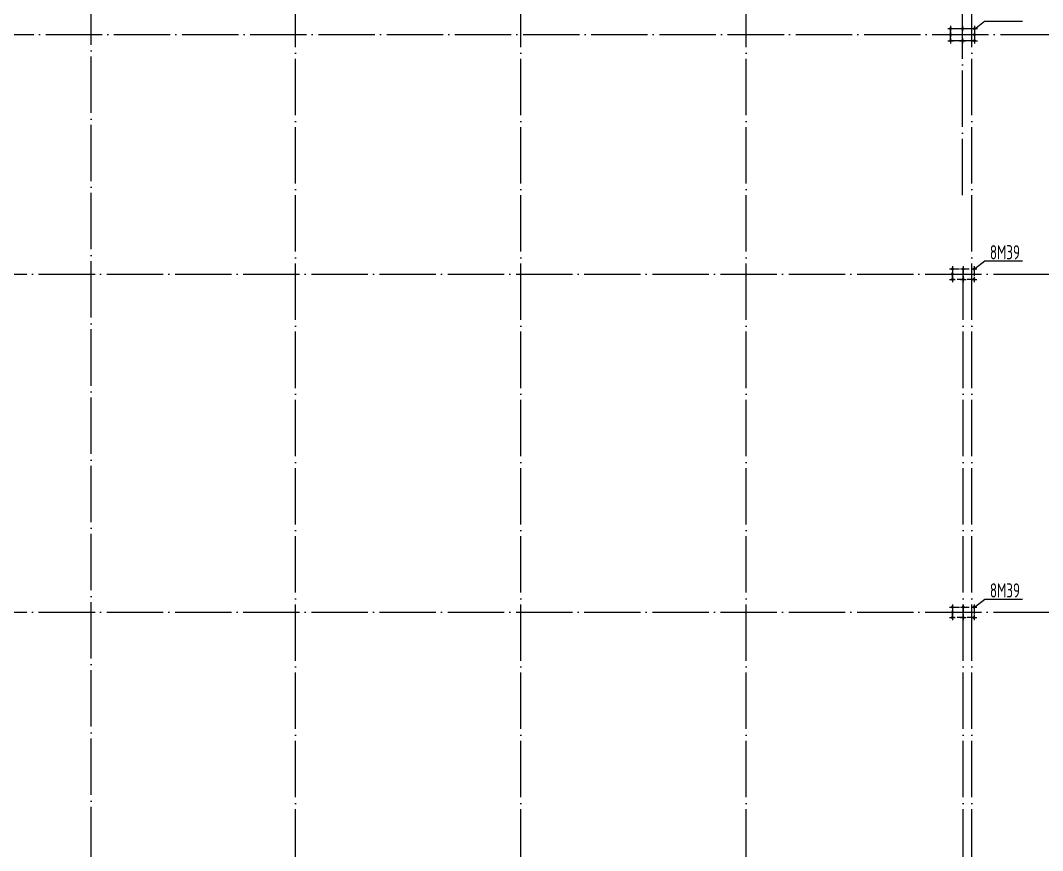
# Model space of a CAD drawing. Extents: x 69728788 to 150676229, y 15322671 to 43663798.
# Drawn here: x 75162744 to 75199015, y 20553960 to 20583417 of the extents above; entities that cross this region are included whole.
import ezdxf

# ---------------------------------------------------------------- set-up
doc = ezdxf.new("R2010")
doc.units = 0
doc.header["$LTSCALE"] = 1000
doc.header["$MEASUREMENT"] = 0
doc.linetypes.add('DASH', pattern=[0.35, 0.25, -0.1])
doc.linetypes.add('DOTE', pattern=[2.42, 2, -0.2, 0.02, -0.2])
for name, color, linetype in [('10', 7, 'CONTINUOUS'), ('DOTE', 251, 'DOTE'), ('WALL', 4, 'CONTINUOUS'), ('底线', 250, 'CONTINUOUS')]:
    doc.layers.add(name, color=color, linetype=linetype)
doc.styles.add('TSSD_Rein', font='atssdeng.shx', dxfattribs={"width": 0.7, "bigfont": 'atssdchn.shx'})

msp = doc.modelspace()

# ---------------------------------------------------------------- linework, layer by layer
at = {"layer": '10'}
for p, q in [((75195750.5, 20583223.6), (75195750.5, 20583033.4)), ((75195750.5, 20583223.6), (75195750.5, 20583033.4)), ((75195750.5, 20583223.6), (75195750.5, 20583033.4)), ((75195750.5, 20583223.6), (75195750.5, 20583033.4)), ((75196175.5, 20583223.6), (75196175.5, 20583033.4)), ((75196175.5, 20583223.6), (75196175.5, 20583033.4)), ((75196175.5, 20583223.6), (75196175.5, 20583033.4)), ((75196175.5, 20583223.6), (75196175.5, 20583033.4)), ((75196600.5, 20583223.6), (75196600.5, 20583033.4)), ((75196600.5, 20583223.6), (75196600.5, 20583033.4)), ((75196600.5, 20583223.6), (75196600.5, 20583033.4)), ((75196600.5, 20583223.6), (75196600.5, 20583033.4)), ((75195648.1, 20583128.5), (75195744.1, 20583128.5)), ((75195648.1, 20583128.5), (75195744.1, 20583128.5)), ((75195648.1, 20583128.5), (75195744.1, 20583128.5)), ((75195648.1, 20583128.5), (75195744.1, 20583128.5)), ((75195648.1, 20582913.5), (75195744.1, 20582913.5)), ((75195648.1, 20582913.5), (75195744.1, 20582913.5)), ((75195648.1, 20582913.5), (75195744.1, 20582913.5)), ((75195648.1, 20582913.5), (75195744.1, 20582913.5)), ((75195750.5, 20583008.6), (75195750.5, 20582818.4)), ((75195750.5, 20583008.6), (75195750.5, 20582818.4)), ((75195750.5, 20583008.6), (75195750.5, 20582818.4)), ((75195750.5, 20583008.6), (75195750.5, 20582818.4)), ((75195755.5, 20583128.5), (75195851.5, 20583128.5)), ((75195755.5, 20582913.5), (75195851.5, 20582913.5)), ((75196073.1, 20583128.5), (75196169.1, 20583128.5)), ((75196073.1, 20583128.5), (75196169.1, 20583128.5)), ((75196073.1, 20583128.5), (75196169.1, 20583128.5)), ((75196073.1, 20583128.5), (75196169.1, 20583128.5)), ((75196180.5, 20583128.5), (75196276.5, 20583128.5)), ((75196498.1, 20583128.5), (75196594.1, 20583128.5)), ((75196498.1, 20583128.5), (75196594.1, 20583128.5)), ((75196498.1, 20583128.5), (75196594.1, 20583128.5)), ((75196498.1, 20583128.5), (75196594.1, 20583128.5)), ((75196498.1, 20582913.5), (75196594.1, 20582913.5)), ((75196498.1, 20582913.5), (75196594.1, 20582913.5)), ((75196498.1, 20582913.5), (75196594.1, 20582913.5)), ((75196498.1, 20582913.5), (75196594.1, 20582913.5)), ((75196600.5, 20583008.6), (75196600.5, 20582818.4)), ((75196600.5, 20583008.6), (75196600.5, 20582818.4)), ((75196600.5, 20583008.6), (75196600.5, 20582818.4)), ((75196600.5, 20583008.6), (75196600.5, 20582818.4)), ((75196605.5, 20583128.5), (75196701.5, 20583128.5)), ((75196605.5, 20582913.5), (75196701.5, 20582913.5)), ((75195648.1, 20582698.5), (75195744.1, 20582698.5)), ((75195648.1, 20582698.5), (75195744.1, 20582698.5)), ((75195648.1, 20582698.5), (75195744.1, 20582698.5)), ((75195648.1, 20582698.5), (75195744.1, 20582698.5)), ((75195750.5, 20582793.6), (75195750.5, 20582603.4)), ((75195750.5, 20582793.6), (75195750.5, 20582603.4)), ((75195750.5, 20582793.6), (75195750.5, 20582603.4)), ((75195750.5, 20582793.6), (75195750.5, 20582603.4)), ((75195755.5, 20582698.5), (75195851.5, 20582698.5)), ((75196073.1, 20582698.5), (75196169.1, 20582698.5)), ((75196073.1, 20582698.5), (75196169.1, 20582698.5)), ((75196073.1, 20582698.5), (75196169.1, 20582698.5)), ((75196073.1, 20582698.5), (75196169.1, 20582698.5)), ((75196175.5, 20582793.6), (75196175.5, 20582603.4)), ((75196175.5, 20582793.6), (75196175.5, 20582603.4)), ((75196175.5, 20582793.6), (75196175.5, 20582603.4)), ((75196175.5, 20582793.6), (75196175.5, 20582603.4)), ((75196180.5, 20582698.5), (75196276.5, 20582698.5)), ((75196498.1, 20582698.5), (75196594.1, 20582698.5)), ((75196498.1, 20582698.5), (75196594.1, 20582698.5)), ((75196498.1, 20582698.5), (75196594.1, 20582698.5)), ((75196498.1, 20582698.5), (75196594.1, 20582698.5)), ((75196600.5, 20582793.6), (75196600.5, 20582603.4)), ((75196600.5, 20582793.6), (75196600.5, 20582603.4)), ((75196600.5, 20582793.6), (75196600.5, 20582603.4)), ((75196600.5, 20582793.6), (75196600.5, 20582603.4)), ((75196605.5, 20582698.5), (75196701.5, 20582698.5)), ((75195713.1, 20574598.5), (75195809.1, 20574598.5)), ((75195713.1, 20574598.5), (75195809.1, 20574598.5)), ((75195713.1, 20574598.5), (75195809.1, 20574598.5)), ((75195713.1, 20574598.5), (75195809.1, 20574598.5)), ((75195815.5, 20574693.6), (75195815.5, 20574503.4)), ((75195815.5, 20574693.6), (75195815.5, 20574503.4)), ((75195815.5, 20574693.6), (75195815.5, 20574503.4)), ((75195815.5, 20574693.6), (75195815.5, 20574503.4)), ((75195815.5, 20574508.6), (75195815.5, 20574318.4)), ((75195820.5, 20574598.5), (75195916.5, 20574598.5)), ((75196098.1, 20574598.5), (75196194.1, 20574598.5)), ((75196098.1, 20574598.5), (75196194.1, 20574598.5)), ((75196098.1, 20574598.5), (75196194.1, 20574598.5)), ((75196098.1, 20574598.5), (75196194.1, 20574598.5)), ((75196200.5, 20574693.6), (75196200.5, 20574503.4)), ((75196200.5, 20574693.6), (75196200.5, 20574503.4)), ((75196200.5, 20574693.6), (75196200.5, 20574503.4)), ((75196200.5, 20574693.6), (75196200.5, 20574503.4)), ((75196205.5, 20574598.5), (75196301.5, 20574598.5)), ((75196483.1, 20574598.5), (75196579.1, 20574598.5)), ((75196483.1, 20574598.5), (75196579.1, 20574598.5)), ((75196483.1, 20574598.5), (75196579.1, 20574598.5)), ((75196483.1, 20574598.5), (75196579.1, 20574598.5)), ((75196585.5, 20574693.6), (75196585.5, 20574503.4)), ((75196585.5, 20574693.6), (75196585.5, 20574503.4)), ((75196585.5, 20574693.6), (75196585.5, 20574503.4)), ((75196585.5, 20574693.6), (75196585.5, 20574503.4)), ((75196590.5, 20574598.5), (75196686.5, 20574598.5)), ((75195713.1, 20574413.5), (75195809.1, 20574413.5)), ((75195713.1, 20574413.5), (75195809.1, 20574413.5)), ((75195713.1, 20574413.5), (75195809.1, 20574413.5)), ((75195713.1, 20574413.5), (75195809.1, 20574413.5)), ((75195713.1, 20574228.5), (75195809.1, 20574228.5)), ((75195713.1, 20574228.5), (75195809.1, 20574228.5)), ((75195713.1, 20574228.5), (75195809.1, 20574228.5)), ((75195713.1, 20574228.5), (75195809.1, 20574228.5)), ((75195815.5, 20574323.6), (75195815.5, 20574133.4)), ((75195815.5, 20574323.6), (75195815.5, 20574133.4)), ((75195815.5, 20574323.6), (75195815.5, 20574133.4)), ((75195815.5, 20574323.6), (75195815.5, 20574133.4)), ((75195820.5, 20574413.5), (75195916.5, 20574413.5)), ((75195820.5, 20574228.5), (75195916.5, 20574228.5)), ((75196098.1, 20574228.5), (75196194.1, 20574228.5)), ((75196098.1, 20574228.5), (75196194.1, 20574228.5)), ((75196098.1, 20574228.5), (75196194.1, 20574228.5)), ((75196098.1, 20574228.5), (75196194.1, 20574228.5)), ((75196200.5, 20574323.6), (75196200.5, 20574133.4)), ((75196200.5, 20574323.6), (75196200.5, 20574133.4)), ((75196200.5, 20574323.6), (75196200.5, 20574133.4)), ((75196200.5, 20574323.6), (75196200.5, 20574133.4)), ((75196205.5, 20574228.5), (75196301.5, 20574228.5)), ((75196483.1, 20574228.5), (75196579.1, 20574228.5)), ((75196483.1, 20574228.5), (75196579.1, 20574228.5)), ((75196483.1, 20574228.5), (75196579.1, 20574228.5)), ((75196483.1, 20574228.5), (75196579.1, 20574228.5)), ((75196585.5, 20574323.6), (75196585.5, 20574133.4)), ((75196585.5, 20574323.6), (75196585.5, 20574133.4)), ((75196585.5, 20574323.6), (75196585.5, 20574133.4)), ((75196585.5, 20574323.6), (75196585.5, 20574133.4)), ((75196590.5, 20574228.5), (75196686.5, 20574228.5)), ((75195713.1, 20562598.5), (75195809.1, 20562598.5)), ((75195713.1, 20562598.5), (75195809.1, 20562598.5)), ((75195713.1, 20562598.5), (75195809.1, 20562598.5)), ((75195713.1, 20562598.5), (75195809.1, 20562598.5)), ((75195815.5, 20562693.6), (75195815.5, 20562503.4)), ((75195815.5, 20562693.6), (75195815.5, 20562503.4)), ((75195815.5, 20562693.6), (75195815.5, 20562503.4)), ((75195815.5, 20562693.6), (75195815.5, 20562503.4)), ((75195820.5, 20562598.5), (75195916.5, 20562598.5)), ((75196098.1, 20562598.5), (75196194.1, 20562598.5)), ((75196098.1, 20562598.5), (75196194.1, 20562598.5)), ((75196098.1, 20562598.5), (75196194.1, 20562598.5)), ((75196098.1, 20562598.5), (75196194.1, 20562598.5)), ((75196200.5, 20562693.6), (75196200.5, 20562503.4)), ((75196200.5, 20562693.6), (75196200.5, 20562503.4)), ((75196200.5, 20562693.6), (75196200.5, 20562503.4)), ((75196200.5, 20562693.6), (75196200.5, 20562503.4)), ((75196205.5, 20562598.5), (75196301.5, 20562598.5)), ((75196483.1, 20562598.5), (75196579.1, 20562598.5)), ((75196483.1, 20562598.5), (75196579.1, 20562598.5)), ((75196483.1, 20562598.5), (75196579.1, 20562598.5)), ((75196483.1, 20562598.5), (75196579.1, 20562598.5)), ((75196585.5, 20562693.6), (75196585.5, 20562503.4)), ((75196585.5, 20562693.6), (75196585.5, 20562503.4)), ((75196585.5, 20562693.6), (75196585.5, 20562503.4)), ((75196585.5, 20562693.6), (75196585.5, 20562503.4)), ((75196590.5, 20562598.5), (75196686.5, 20562598.5)), ((75195713.1, 20562413.5), (75195809.1, 20562413.5)), ((75195713.1, 20562413.5), (75195809.1, 20562413.5)), ((75195713.1, 20562413.5), (75195809.1, 20562413.5)), ((75195713.1, 20562413.5), (75195809.1, 20562413.5)), ((75195713.1, 20562228.5), (75195809.1, 20562228.5)), ((75195713.1, 20562228.5), (75195809.1, 20562228.5)), ((75195713.1, 20562228.5), (75195809.1, 20562228.5)), ((75195713.1, 20562228.5), (75195809.1, 20562228.5)), ((75195815.5, 20562508.6), (75195815.5, 20562318.4)), ((75195815.5, 20562323.6), (75195815.5, 20562133.4)), ((75195815.5, 20562323.6), (75195815.5, 20562133.4)), ((75195815.5, 20562323.6), (75195815.5, 20562133.4)), ((75195815.5, 20562323.6), (75195815.5, 20562133.4)), ((75195820.5, 20562413.5), (75195916.5, 20562413.5)), ((75195820.5, 20562228.5), (75195916.5, 20562228.5)), ((75196098.1, 20562228.5), (75196194.1, 20562228.5)), ((75196098.1, 20562228.5), (75196194.1, 20562228.5)), ((75196098.1, 20562228.5), (75196194.1, 20562228.5)), ((75196098.1, 20562228.5), (75196194.1, 20562228.5)), ((75196200.5, 20562323.6), (75196200.5, 20562133.4)), ((75196200.5, 20562323.6), (75196200.5, 20562133.4)), ((75196200.5, 20562323.6), (75196200.5, 20562133.4)), ((75196200.5, 20562323.6), (75196200.5, 20562133.4)), ((75196205.5, 20562228.5), (75196301.5, 20562228.5)), ((75196483.1, 20562228.5), (75196579.1, 20562228.5)), ((75196483.1, 20562228.5), (75196579.1, 20562228.5)), ((75196483.1, 20562228.5), (75196579.1, 20562228.5)), ((75196483.1, 20562228.5), (75196579.1, 20562228.5)), ((75196585.5, 20562323.6), (75196585.5, 20562133.4)), ((75196585.5, 20562323.6), (75196585.5, 20562133.4)), ((75196585.5, 20562323.6), (75196585.5, 20562133.4)), ((75196585.5, 20562323.6), (75196585.5, 20562133.4)), ((75196590.5, 20562228.5), (75196686.5, 20562228.5))]:
    msp.add_line(p, q, dxfattribs=at)
at = {"layer": '10', "const_width": 51.2}
for points in [[(75195750.5, 20583102.9, 1), (75195750.5, 20583154.1, 1), (75195750.5, 20583102.9)], [(75195750.5, 20583102.9, 1), (75195750.5, 20583154.1, 1), (75195750.5, 20583102.9)], [(75195750.5, 20583102.9, 1), (75195750.5, 20583154.1, 1), (75195750.5, 20583102.9)], [(75195750.5, 20583102.9, 1), (75195750.5, 20583154.1, 1), (75195750.5, 20583102.9)], [(75195750.5, 20582887.9, 1), (75195750.5, 20582939.1, 1), (75195750.5, 20582887.9)], [(75195750.5, 20582887.9, 1), (75195750.5, 20582939.1, 1), (75195750.5, 20582887.9)], [(75195750.5, 20582887.9, 1), (75195750.5, 20582939.1, 1), (75195750.5, 20582887.9)], [(75195750.5, 20582887.9, 1), (75195750.5, 20582939.1, 1), (75195750.5, 20582887.9)], [(75196175.5, 20583102.9, 1), (75196175.5, 20583154.1, 1), (75196175.5, 20583102.9)], [(75196175.5, 20583102.9, 1), (75196175.5, 20583154.1, 1), (75196175.5, 20583102.9)], [(75196175.5, 20583102.9, 1), (75196175.5, 20583154.1, 1), (75196175.5, 20583102.9)], [(75196175.5, 20583102.9, 1), (75196175.5, 20583154.1, 1), (75196175.5, 20583102.9)], [(75196600.5, 20583102.9, 1), (75196600.5, 20583154.1, 1), (75196600.5, 20583102.9)], [(75196600.5, 20583102.9, 1), (75196600.5, 20583154.1, 1), (75196600.5, 20583102.9)], [(75196600.5, 20583102.9, 1), (75196600.5, 20583154.1, 1), (75196600.5, 20583102.9)], [(75196600.5, 20583102.9, 1), (75196600.5, 20583154.1, 1), (75196600.5, 20583102.9)], [(75196600.5, 20582887.9, 1), (75196600.5, 20582939.1, 1), (75196600.5, 20582887.9)], [(75196600.5, 20582887.9, 1), (75196600.5, 20582939.1, 1), (75196600.5, 20582887.9)], [(75196600.5, 20582887.9, 1), (75196600.5, 20582939.1, 1), (75196600.5, 20582887.9)], [(75196600.5, 20582887.9, 1), (75196600.5, 20582939.1, 1), (75196600.5, 20582887.9)], [(75195750.5, 20582672.9, 1), (75195750.5, 20582724.1, 1), (75195750.5, 20582672.9)], [(75195750.5, 20582672.9, 1), (75195750.5, 20582724.1, 1), (75195750.5, 20582672.9)], [(75195750.5, 20582672.9, 1), (75195750.5, 20582724.1, 1), (75195750.5, 20582672.9)], [(75195750.5, 20582672.9, 1), (75195750.5, 20582724.1, 1), (75195750.5, 20582672.9)], [(75196175.5, 20582672.9, 1), (75196175.5, 20582724.1, 1), (75196175.5, 20582672.9)], [(75196175.5, 20582672.9, 1), (75196175.5, 20582724.1, 1), (75196175.5, 20582672.9)], [(75196175.5, 20582672.9, 1), (75196175.5, 20582724.1, 1), (75196175.5, 20582672.9)], [(75196175.5, 20582672.9, 1), (75196175.5, 20582724.1, 1), (75196175.5, 20582672.9)], [(75196600.5, 20582672.9, 1), (75196600.5, 20582724.1, 1), (75196600.5, 20582672.9)], [(75196600.5, 20582672.9, 1), (75196600.5, 20582724.1, 1), (75196600.5, 20582672.9)], [(75196600.5, 20582672.9, 1), (75196600.5, 20582724.1, 1), (75196600.5, 20582672.9)], [(75196600.5, 20582672.9, 1), (75196600.5, 20582724.1, 1), (75196600.5, 20582672.9)], [(75195815.5, 20574572.9, 1), (75195815.5, 20574624.1, 1), (75195815.5, 20574572.9)], [(75195815.5, 20574572.9, 1), (75195815.5, 20574624.1, 1), (75195815.5, 20574572.9)], [(75195815.5, 20574572.9, 1), (75195815.5, 20574624.1, 1), (75195815.5, 20574572.9)], [(75195815.5, 20574572.9, 1), (75195815.5, 20574624.1, 1), (75195815.5, 20574572.9)], [(75196200.5, 20574572.9, 1), (75196200.5, 20574624.1, 1), (75196200.5, 20574572.9)], [(75196200.5, 20574572.9, 1), (75196200.5, 20574624.1, 1), (75196200.5, 20574572.9)], [(75196200.5, 20574572.9, 1), (75196200.5, 20574624.1, 1), (75196200.5, 20574572.9)], [(75196200.5, 20574572.9, 1), (75196200.5, 20574624.1, 1), (75196200.5, 20574572.9)], [(75196585.5, 20574572.9, 1), (75196585.5, 20574624.1, 1), (75196585.5, 20574572.9)], [(75196585.5, 20574572.9, 1), (75196585.5, 20574624.1, 1), (75196585.5, 20574572.9)], [(75196585.5, 20574572.9, 1), (75196585.5, 20574624.1, 1), (75196585.5, 20574572.9)], [(75196585.5, 20574572.9, 1), (75196585.5, 20574624.1, 1), (75196585.5, 20574572.9)], [(75195815.5, 20574387.9, 1), (75195815.5, 20574439.1, 1), (75195815.5, 20574387.9)], [(75195815.5, 20574387.9, 1), (75195815.5, 20574439.1, 1), (75195815.5, 20574387.9)], [(75195815.5, 20574387.9, 1), (75195815.5, 20574439.1, 1), (75195815.5, 20574387.9)], [(75195815.5, 20574387.9, 1), (75195815.5, 20574439.1, 1), (75195815.5, 20574387.9)], [(75195815.5, 20574202.9, 1), (75195815.5, 20574254.1, 1), (75195815.5, 20574202.9)], [(75195815.5, 20574202.9, 1), (75195815.5, 20574254.1, 1), (75195815.5, 20574202.9)], [(75195815.5, 20574202.9, 1), (75195815.5, 20574254.1, 1), (75195815.5, 20574202.9)], [(75195815.5, 20574202.9, 1), (75195815.5, 20574254.1, 1), (75195815.5, 20574202.9)], [(75196200.5, 20574202.9, 1), (75196200.5, 20574254.1, 1), (75196200.5, 20574202.9)], [(75196200.5, 20574202.9, 1), (75196200.5, 20574254.1, 1), (75196200.5, 20574202.9)], [(75196200.5, 20574202.9, 1), (75196200.5, 20574254.1, 1), (75196200.5, 20574202.9)], [(75196200.5, 20574202.9, 1), (75196200.5, 20574254.1, 1), (75196200.5, 20574202.9)], [(75196585.5, 20574202.9, 1), (75196585.5, 20574254.1, 1), (75196585.5, 20574202.9)], [(75196585.5, 20574202.9, 1), (75196585.5, 20574254.1, 1), (75196585.5, 20574202.9)], [(75196585.5, 20574202.9, 1), (75196585.5, 20574254.1, 1), (75196585.5, 20574202.9)], [(75196585.5, 20574202.9, 1), (75196585.5, 20574254.1, 1), (75196585.5, 20574202.9)], [(75195815.5, 20562572.9, 1), (75195815.5, 20562624.1, 1), (75195815.5, 20562572.9)], [(75195815.5, 20562572.9, 1), (75195815.5, 20562624.1, 1), (75195815.5, 20562572.9)], [(75195815.5, 20562572.9, 1), (75195815.5, 20562624.1, 1), (75195815.5, 20562572.9)], [(75195815.5, 20562572.9, 1), (75195815.5, 20562624.1, 1), (75195815.5, 20562572.9)], [(75196200.5, 20562572.9, 1), (75196200.5, 20562624.1, 1), (75196200.5, 20562572.9)], [(75196200.5, 20562572.9, 1), (75196200.5, 20562624.1, 1), (75196200.5, 20562572.9)], [(75196200.5, 20562572.9, 1), (75196200.5, 20562624.1, 1), (75196200.5, 20562572.9)], [(75196200.5, 20562572.9, 1), (75196200.5, 20562624.1, 1), (75196200.5, 20562572.9)], [(75196585.5, 20562572.9, 1), (75196585.5, 20562624.1, 1), (75196585.5, 20562572.9)], [(75196585.5, 20562572.9, 1), (75196585.5, 20562624.1, 1), (75196585.5, 20562572.9)], [(75196585.5, 20562572.9, 1), (75196585.5, 20562624.1, 1), (75196585.5, 20562572.9)], [(75196585.5, 20562572.9, 1), (75196585.5, 20562624.1, 1), (75196585.5, 20562572.9)], [(75195815.5, 20562387.9, 1), (75195815.5, 20562439.1, 1), (75195815.5, 20562387.9)], [(75195815.5, 20562387.9, 1), (75195815.5, 20562439.1, 1), (75195815.5, 20562387.9)], [(75195815.5, 20562387.9, 1), (75195815.5, 20562439.1, 1), (75195815.5, 20562387.9)], [(75195815.5, 20562387.9, 1), (75195815.5, 20562439.1, 1), (75195815.5, 20562387.9)], [(75195815.5, 20562202.9, 1), (75195815.5, 20562254.1, 1), (75195815.5, 20562202.9)], [(75195815.5, 20562202.9, 1), (75195815.5, 20562254.1, 1), (75195815.5, 20562202.9)], [(75195815.5, 20562202.9, 1), (75195815.5, 20562254.1, 1), (75195815.5, 20562202.9)], [(75195815.5, 20562202.9, 1), (75195815.5, 20562254.1, 1), (75195815.5, 20562202.9)], [(75196200.5, 20562202.9, 1), (75196200.5, 20562254.1, 1), (75196200.5, 20562202.9)], [(75196200.5, 20562202.9, 1), (75196200.5, 20562254.1, 1), (75196200.5, 20562202.9)], [(75196200.5, 20562202.9, 1), (75196200.5, 20562254.1, 1), (75196200.5, 20562202.9)], [(75196200.5, 20562202.9, 1), (75196200.5, 20562254.1, 1), (75196200.5, 20562202.9)], [(75196585.5, 20562202.9, 1), (75196585.5, 20562254.1, 1), (75196585.5, 20562202.9)], [(75196585.5, 20562202.9, 1), (75196585.5, 20562254.1, 1), (75196585.5, 20562202.9)], [(75196585.5, 20562202.9, 1), (75196585.5, 20562254.1, 1), (75196585.5, 20562202.9)], [(75196585.5, 20562202.9, 1), (75196585.5, 20562254.1, 1), (75196585.5, 20562202.9)]]:
    msp.add_lwpolyline(points, format="xyb", close=True, dxfattribs=at)
at = {"layer": 'DOTE'}
for p, q in [((75165250.1, 20538996.5), (75165250.1, 20632996.5)), ((75172500.5, 20538913.5), (75172500.5, 20632913.5)), ((75180500.5, 20538913.5), (75180500.5, 20632913.5)), ((75188500.5, 20538913.5), (75188500.5, 20632913.5)), ((75196175.5, 20577219.6), (75196175.5, 20632913.5)), ((75196500.5, 20538913.5), (75196500.5, 20632913.5)), ((75122500.5, 20582913.5), (75232250.5, 20582913.5)), ((75196200.5, 20538913.5), (75196200.5, 20574624.1)), ((75122250.5, 20574413.5), (75232225.5, 20574413.5)), ((75122250.5, 20562413.5), (75232250.5, 20562413.5))]:
    msp.add_line(p, q, dxfattribs=at)
at = {"layer": 'WALL'}
for points in [[(75196594.3, 20583103.1), (75196953.3, 20583390.5), (75198299.7, 20583390.5)], [(75196603.3, 20574598.5), (75196962.3, 20574885.9), (75198308.7, 20574885.9)], [(75196603.3, 20562598.5), (75196962.3, 20562885.9), (75198308.7, 20562885.9)]]:
    msp.add_lwpolyline(points, dxfattribs=at)
at = {"layer": '底线', "linetype": 'DASH'}
for p, q in [((75196200.5, 20574693.6), (75196200.5, 20574173.5)), ((75196200.5, 20562693.6), (75196200.5, 20562173.5))]:
    msp.add_line(p, q, dxfattribs=at)
at = {"layer": '底线'}
msp.add_lwpolyline([(75195750.5, 20583128.5), (75196600.5, 20583128.5), (75196600.5, 20582698.5), (75195750.5, 20582698.5)], close=True, dxfattribs=at)
at = {"layer": '底线', "linetype": 'DASH'}
for points in [[(75195815.5, 20574598.5), (75196585.5, 20574598.5), (75196585.5, 20574228.5), (75195815.5, 20574228.5)], [(75195815.5, 20562598.5), (75196585.5, 20562598.5), (75196585.5, 20562228.5), (75195815.5, 20562228.5)]]:
    msp.add_lwpolyline(points, close=True, dxfattribs=at)
for points in [[(75195815.5, 20574413.5), (75196585.5, 20574413.5)], [(75195815.5, 20562413.5), (75196585.5, 20562413.5)]]:
    msp.add_lwpolyline(points, dxfattribs=at)

# ---------------------------------------------------------------- texts
at = {"layer": 'WALL', "style": 'TSSD_Rein', "width": 0.7}
for p in [(75197146, 20574938.5), (75197146, 20562938.5)]:
    msp.add_text('8M39', height=504, dxfattribs=at).set_placement(p)

doc.saveas('drawing.dxf')
